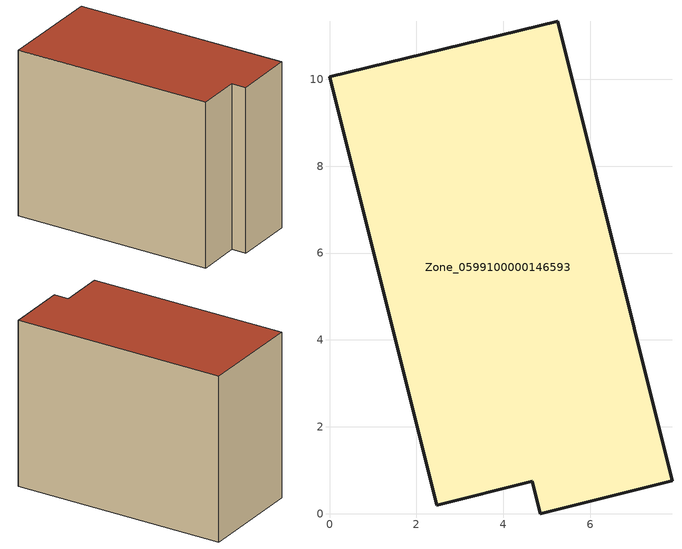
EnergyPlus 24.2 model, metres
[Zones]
Zone_0599100000146593
 floor ground (C_G): 4.67,0.74 2.47,0.19 0,10.06 5.25,11.34 7.89,0.76 4.86,0 z0
 wall outside (C_F): 5.25,11.34 0,10.06 2.47,0.19 4.67,0.74 4.86,0 7.89,0.76 5.25,11.34 z0:8.52
 roof outside (C_R): 4.86,0 7.89,0.76 5.25,11.34 0,10.06 2.47,0.19 4.67,0.74 z8.52
[BUILDING]
Pand.0599100000146593: North Axis=0; Terrain=City; Loads Convergence Tolerance Value=0.04; Temperature Convergence Tolerance Value=0.4; Solar Distribution=FullExterior; Maximum Number of Warmup Days=25; Minimum Number of Warmup Days=1
[Site:Location]
Rotterdam.The.Hague.AP_ZH_NLD Design_Conditions: Latitude=51.96; Longitude=4.45; Time Zone=1; Elevation=-4.5
[SITE:GROUNDTEMPERATURE:BUILDINGSURFACE]
18, 18, 18, 18, 18, 18, 18, 18, 18, 18, 18, 18
[MATERIAL] Thermal Absorptance=0.9; Solar Absorptance=0.7; Visible Absorptance=0.7
Name | Roughness | Thickness | Conductivity | Density | Specific Heat
G.TI.1975-1991 | MediumSmooth | 0.15 | 0.288461 | 540 | 1210
F.TI.1975-1991 | Rough | 0.3 | 0.230769 | 1920 | 840
R.TI.1975-1991 | MediumRough | 0.2 | 0.153846 | 1500 | 1000
[CONSTRUCTION]
C_G: G.TI.1975-1991
C_F: F.TI.1975-1991
C_R: R.TI.1975-1991
[ZONE]
Zone_0599100000146593: Type=1; Multiplier=1; Ceiling Height=Autocalculate; Volume=Autocalculate; Floor Area=autocalculate; Part of Total Floor Area=Yes
[ZONEINFILTRATION:DESIGNFLOWRATE]
Infil_Zone_0599100000146593: Zone or ZoneList or Space or SpaceList=Zone_0599100000146593; Schedule=AlwaysOn; Design Flow Rate Calculation Method=Flow/Area; Flow Rate per Floor Area=0.003; Constant Term Coefficient=1; Temperature Term Coefficient=0; Velocity Term Coefficient=0; Velocity Squared Term Coefficient=0
[HVACTEMPLATE:ZONE:IDEALLOADSAIRSYSTEM]
Zone_0599100000146593: Maximum Heating Supply Air Temperature=50; Minimum Cooling Supply Air Temperature=13; Maximum Heating Supply Air Humidity Ratio=0.0156; Minimum Cooling Supply Air Humidity Ratio=0.0077; Heating Limit=NoLimit; Cooling Limit=NoLimit; Dehumidification Control Type=ConstantSensibleHeatRatio; Cooling Sensible Heat Ratio=0.7; Dehumidification Setpoint=60; Humidification Control Type=None; Humidification Setpoint=30; Outdoor Air Method=None; Outdoor Air Flow Rate per Person=0.00944; Outdoor Air Flow Rate per Zone Floor Area=0; Outdoor Air Flow Rate per Zone=0; Demand Controlled Ventilation Type=None; Outdoor Air Economizer Type=NoEconomizer; Heat Recovery Type=None; Sensible Heat Recovery Effectiveness=0.7; Latent Heat Recovery Effectiveness=0.65
[ZONECONTROL:THERMOSTAT]
ThermostatControl_Zone_0599100000146593: Zone or ZoneList=Zone_0599100000146593; Control Type Schedule=DualSetpointControlType; Control 1=Thermostat_Zone_0599100000146593; Temperature Difference Between Cutout And Setpoint=0
[THERMOSTATSETPOINT:DUALSETPOINT]
Thermostat_Zone_0599100000146593: Heating Setpoint Temperature Schedule=HeatingSetpoint_Zone_0599100000146593; Cooling Setpoint Temperature Schedule=CoolingSetpoint_Zone_0599100000146593
[SCHEDULE:COMPACT]
HeatingSetpoint_Zone_0599100000146593: Through: 12/31, For: AllDays, Until: 24:00, 21
CoolingSetpoint_Zone_0599100000146593: Through: 12/31, For: AllDays, Until: 24:00, 24
DualSetpointControlType: Through: 12/31, For: AllDays, Until: 24:00, 4
AlwaysOn: Through: 12/31, For: AllDays, Until: 24:00, 1
